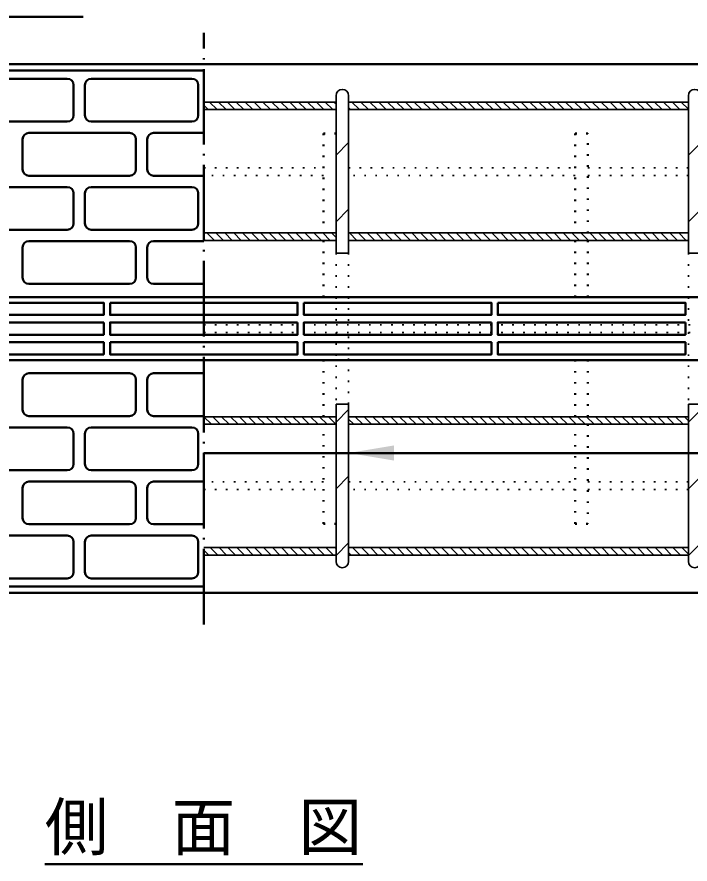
# Model space of a CAD drawing. Units: millimetres, scale not verified. Extents: x -2102 to 2102, y -1485 to 1485.
# Drawn here: x 667 to 1202, y 279 to 952 of the extents above; entities that cross this region are included whole.
import ezdxf
from ezdxf.enums import TextEntityAlignment as Align

# ---------------------------------------------------------------- set-up
doc = ezdxf.new("R2010")
doc.units = ezdxf.units.MM
doc.header["$LTSCALE"] = 5
doc.linetypes.add('DOTTED', pattern=[1.75, 0.25, -1.5])
doc.linetypes.add('LONG_DASHED_DOTTED', pattern=[15.25, 12, -1.5, 0.25, -1.5])
doc.layers.add('0-0_V-nasSTD', color=7, linetype='Continuous', lineweight=35)
doc.layers.add('0-1_0', color=7, linetype='Continuous', lineweight=50)
doc.styles.add('ＭＳ ゴシック', font='')
doc.styles.get('ＭＳ ゴシック').set_extended_font_data('MS Gothic')

msp = doc.modelspace()

# ---------------------------------------------------------------- linework, layer by layer
at = {"layer": '0-0_V-nasSTD'}
for p, q in [((920.314, 889.351), (920.314, 764.351)), ((930.314, 889.351), (930.314, 764.351)), ((1200.314, 889.351), (1200.314, 764.351)), ((815.314, 884.351), (920.314, 884.351)), ((815.314, 884.351), (815.314, 884.351)), ((815.314, 881.816), (818.778, 878.351)), ((819.849, 884.351), (825.849, 878.351)), ((826.92, 884.351), (832.92, 878.351)), ((833.991, 884.351), (839.991, 878.351)), ((841.063, 884.351), (847.063, 878.351)), ((848.134, 884.351), (854.134, 878.351)), ((855.205, 884.351), (861.205, 878.351)), ((862.276, 884.351), (868.276, 878.351)), ((869.347, 884.351), (875.347, 878.351)), ((876.418, 884.351), (882.418, 878.351)), ((883.489, 884.351), (889.489, 878.351)), ((890.56, 884.351), (896.56, 878.351)), ((897.631, 884.351), (903.631, 878.351)), ((904.702, 884.351), (910.702, 878.351)), ((911.773, 884.351), (917.773, 878.351)), ((918.844, 884.351), (920.314, 882.882)), ((930.314, 884.351), (1200.314, 884.351)), ((932.986, 884.351), (938.986, 878.351)), ((940.058, 884.351), (946.058, 878.351)), ((947.129, 884.351), (953.129, 878.351)), ((954.2, 884.351), (960.2, 878.351)), ((961.271, 884.351), (967.271, 878.351)), ((968.342, 884.351), (974.342, 878.351)), ((975.413, 884.351), (981.413, 878.351)), ((982.484, 884.351), (988.484, 878.351)), ((989.555, 884.351), (995.555, 878.351)), ((996.626, 884.351), (1002.626, 878.351)), ((1003.697, 884.351), (1009.697, 878.351)), ((1010.768, 884.351), (1016.768, 878.351)), ((1017.839, 884.351), (1023.839, 878.351)), ((1024.91, 884.351), (1030.91, 878.351)), ((1031.981, 884.351), (1037.981, 878.351)), ((1039.052, 884.351), (1045.052, 878.351)), ((1046.124, 884.351), (1052.124, 878.351)), ((1053.195, 884.351), (1059.195, 878.351)), ((1060.266, 884.351), (1066.266, 878.351)), ((1067.337, 884.351), (1073.337, 878.351)), ((1074.408, 884.351), (1080.408, 878.351)), ((1081.479, 884.351), (1087.479, 878.351)), ((1088.55, 884.351), (1094.55, 878.351)), ((1095.621, 884.351), (1101.621, 878.351)), ((1102.692, 884.351), (1108.692, 878.351)), ((1109.763, 884.351), (1115.763, 878.351)), ((1116.834, 884.351), (1122.834, 878.351)), ((1123.905, 884.351), (1129.905, 878.351)), ((1130.976, 884.351), (1136.976, 878.351)), ((1138.047, 884.351), (1144.047, 878.351)), ((1145.118, 884.351), (1151.118, 878.351)), ((1152.19, 884.351), (1158.19, 878.351)), ((1159.261, 884.351), (1165.261, 878.351)), ((1166.332, 884.351), (1172.332, 878.351)), ((1173.403, 884.351), (1179.403, 878.351)), ((1180.474, 884.351), (1186.474, 878.351)), ((1187.545, 884.351), (1193.545, 878.351)), ((1194.616, 884.351), (1200.314, 878.653)), ((815.314, 878.351), (920.314, 878.351)), ((815.314, 878.351), (815.314, 878.351)), ((930.314, 879.953), (931.915, 878.351)), ((930.314, 878.351), (1200.314, 878.351)), ((920.314, 842.266), (930.314, 852.266)), ((1200.314, 842.266), (1210.314, 852.266)), ((920.314, 789.233), (930.314, 799.233)), ((1200.314, 789.233), (1210.314, 799.233)), ((815.314, 780.351), (920.314, 780.351)), ((815.314, 780.351), (815.314, 780.351)), ((815.314, 775.75), (816.712, 774.351)), ((815.314, 774.351), (920.314, 774.351)), ((815.314, 774.351), (815.314, 774.351)), ((817.783, 780.351), (823.783, 774.351)), ((824.854, 780.351), (830.854, 774.351)), ((831.925, 780.351), (837.925, 774.351)), ((838.997, 780.351), (844.997, 774.351)), ((846.068, 780.351), (852.068, 774.351)), ((853.139, 780.351), (859.139, 774.351)), ((860.21, 780.351), (866.21, 774.351)), ((867.281, 780.351), (873.281, 774.351)), ((874.352, 780.351), (880.352, 774.351)), ((881.423, 780.351), (887.423, 774.351)), ((888.494, 780.351), (894.494, 774.351)), ((895.565, 780.351), (901.565, 774.351)), ((902.636, 780.351), (908.636, 774.351)), ((909.707, 780.351), (915.707, 774.351)), ((916.778, 780.351), (920.314, 776.816)), ((930.314, 780.351), (1200.314, 780.351)), ((930.314, 774.351), (1200.314, 774.351)), ((930.92, 780.351), (936.92, 774.351)), ((937.991, 780.351), (943.991, 774.351)), ((945.063, 780.351), (951.063, 774.351)), ((952.134, 780.351), (958.134, 774.351)), ((959.205, 780.351), (965.205, 774.351)), ((966.276, 780.351), (972.276, 774.351)), ((973.347, 780.351), (979.347, 774.351)), ((980.418, 780.351), (986.418, 774.351)), ((987.489, 780.351), (993.489, 774.351)), ((994.56, 780.351), (1000.56, 774.351)), ((1001.631, 780.351), (1007.631, 774.351)), ((1008.702, 780.351), (1014.702, 774.351)), ((1015.773, 780.351), (1021.773, 774.351)), ((1022.844, 780.351), (1028.844, 774.351)), ((1029.915, 780.351), (1035.915, 774.351)), ((1036.986, 780.351), (1042.986, 774.351)), ((1044.058, 780.351), (1050.058, 774.351)), ((1051.129, 780.351), (1057.129, 774.351)), ((1058.2, 780.351), (1064.2, 774.351)), ((1065.271, 780.351), (1071.271, 774.351)), ((1072.342, 780.351), (1078.342, 774.351)), ((1079.413, 780.351), (1085.413, 774.351)), ((1086.484, 780.351), (1092.484, 774.351)), ((1093.555, 780.351), (1099.555, 774.351)), ((1100.626, 780.351), (1106.626, 774.351)), ((1107.697, 780.351), (1113.697, 774.351)), ((1114.768, 780.351), (1120.768, 774.351)), ((1121.839, 780.351), (1127.839, 774.351)), ((1128.91, 780.351), (1134.91, 774.351)), ((1135.981, 780.351), (1141.981, 774.351)), ((1143.052, 780.351), (1149.052, 774.351)), ((1150.124, 780.351), (1156.124, 774.351)), ((1157.195, 780.351), (1163.195, 774.351)), ((1164.266, 780.351), (1170.266, 774.351)), ((1171.337, 780.351), (1177.337, 774.351)), ((1178.408, 780.351), (1184.408, 774.351)), ((1185.479, 780.351), (1191.479, 774.351)), ((1192.55, 780.351), (1198.55, 774.351)), ((1199.621, 780.351), (1200.314, 779.658)), ((920.314, 764.351), (930.314, 764.351)), ((1200.314, 764.351), (1210.314, 764.351)), ((920.314, 644.351), (920.314, 519.351)), ((920.314, 644.351), (930.314, 644.351)), ((920.314, 630.134), (930.314, 640.134)), ((930.314, 644.351), (930.314, 519.351)), ((1200.314, 644.351), (1200.314, 519.351)), ((1200.314, 644.351), (1210.314, 644.351)), ((1200.314, 630.134), (1210.314, 640.134)), ((815.314, 634.351), (920.314, 634.351)), ((815.314, 634.351), (815.314, 634.351)), ((815.314, 634.328), (821.291, 628.351)), ((822.362, 634.351), (828.362, 628.351)), ((829.433, 634.351), (835.433, 628.351)), ((836.504, 634.351), (842.504, 628.351)), ((843.575, 634.351), (849.575, 628.351)), ((850.646, 634.351), (856.646, 628.351)), ((857.717, 634.351), (863.717, 628.351)), ((864.788, 634.351), (870.788, 628.351)), ((871.859, 634.351), (877.859, 628.351)), ((878.931, 634.351), (884.931, 628.351)), ((886.002, 634.351), (892.002, 628.351)), ((893.073, 634.351), (899.073, 628.351)), ((900.144, 634.351), (906.144, 628.351)), ((907.215, 634.351), (913.215, 628.351)), ((914.286, 634.351), (920.286, 628.351)), ((930.314, 634.351), (1200.314, 634.351)), ((935.499, 634.351), (941.499, 628.351)), ((942.57, 634.351), (948.57, 628.351)), ((949.641, 634.351), (955.641, 628.351)), ((956.712, 634.351), (962.712, 628.351)), ((963.783, 634.351), (969.783, 628.351)), ((970.854, 634.351), (976.854, 628.351)), ((977.925, 634.351), (983.925, 628.351)), ((984.997, 634.351), (990.997, 628.351)), ((992.068, 634.351), (998.068, 628.351)), ((999.139, 634.351), (1005.139, 628.351)), ((1006.21, 634.351), (1012.21, 628.351)), ((1013.281, 634.351), (1019.281, 628.351)), ((1020.352, 634.351), (1026.352, 628.351)), ((1027.423, 634.351), (1033.423, 628.351)), ((1034.494, 634.351), (1040.494, 628.351)), ((1041.565, 634.351), (1047.565, 628.351)), ((1048.636, 634.351), (1054.636, 628.351)), ((1055.707, 634.351), (1061.707, 628.351)), ((1062.778, 634.351), (1068.778, 628.351)), ((1069.849, 634.351), (1075.849, 628.351)), ((1076.92, 634.351), (1082.92, 628.351)), ((1083.991, 634.351), (1089.991, 628.351)), ((1091.063, 634.351), (1097.063, 628.351)), ((1098.134, 634.351), (1104.134, 628.351)), ((1105.205, 634.351), (1111.205, 628.351)), ((1112.276, 634.351), (1118.276, 628.351)), ((1119.347, 634.351), (1125.347, 628.351)), ((1126.418, 634.351), (1132.418, 628.351)), ((1133.489, 634.351), (1139.489, 628.351)), ((1140.56, 634.351), (1146.56, 628.351)), ((1147.631, 634.351), (1153.631, 628.351)), ((1154.702, 634.351), (1160.702, 628.351)), ((1161.773, 634.351), (1167.773, 628.351)), ((1168.844, 634.351), (1174.844, 628.351)), ((1175.915, 634.351), (1181.915, 628.351)), ((1182.986, 634.351), (1188.986, 628.351)), ((1190.058, 634.351), (1196.058, 628.351)), ((1197.129, 634.351), (1200.314, 631.166)), ((815.314, 628.351), (920.314, 628.351)), ((815.314, 628.351), (815.314, 628.351)), ((930.314, 632.465), (934.428, 628.351)), ((930.314, 628.351), (1200.314, 628.351)), ((920.314, 577.101), (930.314, 587.101)), ((1200.314, 577.101), (1210.314, 587.101)), ((815.314, 544.759), (815.314, 544.759)), ((920.314, 524.068), (930.314, 534.068)), ((1200.314, 524.068), (1210.314, 534.068)), ((815.314, 530.351), (920.314, 530.351)), ((815.314, 530.351), (815.314, 530.351)), ((815.314, 528.262), (819.225, 524.351)), ((820.296, 530.351), (826.296, 524.351)), ((827.367, 530.351), (833.367, 524.351)), ((834.438, 530.351), (840.438, 524.351)), ((841.509, 530.351), (847.509, 524.351)), ((848.58, 530.351), (854.58, 524.351)), ((855.651, 530.351), (861.651, 524.351)), ((862.722, 530.351), (868.722, 524.351)), ((869.793, 530.351), (875.793, 524.351)), ((876.865, 530.351), (882.865, 524.351)), ((883.936, 530.351), (889.936, 524.351)), ((891.007, 530.351), (897.007, 524.351)), ((898.078, 530.351), (904.078, 524.351)), ((905.149, 530.351), (911.149, 524.351)), ((912.22, 530.351), (918.22, 524.351)), ((919.291, 530.351), (920.314, 529.328)), ((930.314, 530.351), (1200.314, 530.351)), ((930.314, 526.399), (932.362, 524.351)), ((933.433, 530.351), (939.433, 524.351)), ((940.504, 530.351), (946.504, 524.351)), ((947.575, 530.351), (953.575, 524.351)), ((954.646, 530.351), (960.646, 524.351)), ((961.717, 530.351), (967.717, 524.351)), ((968.788, 530.351), (974.788, 524.351)), ((975.859, 530.351), (981.859, 524.351)), ((982.931, 530.351), (988.931, 524.351)), ((990.002, 530.351), (996.002, 524.351)), ((997.073, 530.351), (1003.073, 524.351)), ((1004.144, 530.351), (1010.144, 524.351)), ((1011.215, 530.351), (1017.215, 524.351)), ((1018.286, 530.351), (1024.286, 524.351)), ((1025.357, 530.351), (1031.357, 524.351)), ((1032.428, 530.351), (1038.428, 524.351)), ((1039.499, 530.351), (1045.499, 524.351)), ((1046.57, 530.351), (1052.57, 524.351)), ((1053.641, 530.351), (1059.641, 524.351)), ((1060.712, 530.351), (1066.712, 524.351)), ((1067.783, 530.351), (1073.783, 524.351)), ((1074.854, 530.351), (1080.854, 524.351)), ((1081.925, 530.351), (1087.925, 524.351)), ((1088.997, 530.351), (1094.997, 524.351)), ((1096.068, 530.351), (1102.068, 524.351)), ((1103.139, 530.351), (1109.139, 524.351)), ((1110.21, 530.351), (1116.21, 524.351)), ((1117.281, 530.351), (1123.281, 524.351)), ((1124.352, 530.351), (1130.352, 524.351)), ((1131.423, 530.351), (1137.423, 524.351)), ((1138.494, 530.351), (1144.494, 524.351)), ((1145.565, 530.351), (1151.565, 524.351)), ((1152.636, 530.351), (1158.636, 524.351)), ((1159.707, 530.351), (1165.707, 524.351)), ((1166.778, 530.351), (1172.778, 524.351)), ((1173.849, 530.351), (1179.849, 524.351)), ((1180.92, 530.351), (1186.92, 524.351)), ((1187.991, 530.351), (1193.991, 524.351)), ((1195.063, 530.351), (1200.314, 525.1)), ((815.314, 524.351), (920.314, 524.351)), ((815.314, 524.351), (815.314, 524.351)), ((930.314, 524.351), (1200.314, 524.351))]:
    msp.add_line(p, q, dxfattribs=at)
at = {"layer": '0-0_V-nasSTD', "linetype": 'DOTTED', "lineweight": 50}
for p, q in [((910.314, 859.351), (910.314, 780.351)), ((920.314, 859.351), (910.314, 859.351)), ((1110.314, 859.351), (1110.314, 780.351)), ((910.314, 774.351), (910.314, 729.351)), ((1110.314, 774.351), (1110.314, 729.351)), ((1120.314, 729.351), (1120.314, 774.351)), ((910.314, 634.351), (910.314, 679.351)), ((1110.314, 634.351), (1110.314, 679.351)), ((1120.314, 679.351), (1120.314, 634.351)), ((910.314, 549.351), (910.314, 628.351)), ((1110.314, 549.351), (1110.314, 628.351)), ((920.314, 549.351), (910.314, 549.351))]:
    msp.add_line(p, q, dxfattribs=at)
at = {"layer": '0-0_V-nasSTD', "linetype": 'DOTTED'}
for p, q in [((815.314, 832.066), (910.314, 832.066)), ((930.314, 832.066), (1110.314, 832.066)), ((1120.314, 832.066), (1200.314, 832.066)), ((910.314, 826.066), (815.314, 826.066)), ((1110.314, 826.066), (930.314, 826.066)), ((1200.314, 826.066), (1120.314, 826.066)), ((920.314, 764.351), (920.314, 707.351)), ((930.314, 764.351), (930.314, 707.351)), ((1200.314, 764.351), (1200.314, 707.351)), ((815.314, 707.351), (1790.314, 707.351)), ((815.314, 701.351), (1790.314, 701.351)), ((920.314, 701.351), (920.314, 644.351)), ((930.314, 644.351), (930.314, 701.351)), ((1200.314, 701.351), (1200.314, 644.351)), ((910.314, 582.636), (815.314, 582.636)), ((930.314, 582.636), (1110.314, 582.636)), ((1120.314, 582.636), (1200.314, 582.636)), ((815.314, 576.636), (910.314, 576.636)), ((1110.314, 576.636), (930.314, 576.636)), ((1200.314, 576.636), (1120.314, 576.636))]:
    msp.add_line(p, q, dxfattribs=at)
at = {"layer": '0-0_V-nasSTD', "lineweight": 50}
msp.add_line((815.314, 605.493), (1918.314, 605.493), dxfattribs=at)
at = {"layer": '0-0_V-nasSTD', "linetype": 'DOTTED', "lineweight": 50}
for points in [[(1120.314, 780.351), (1120.314, 859.351), (1110.314, 859.351)], [(1120.314, 628.351), (1120.314, 549.351), (1110.314, 549.351)]]:
    msp.add_lwpolyline(points, dxfattribs=at)
at = {"layer": '0-0_V-nasSTD'}
for centre, start, end in [((925.314, 889.351), 0, 180), ((1205.314, 889.351), 0, 180), ((925.314, 519.351), 180, 0), ((1205.314, 519.351), 180, 0)]:
    msp.add_arc(centre, 5, start, end, dxfattribs=at)
msp.add_solid([(930.314, 605.493), (966.314, 599.493), (966.314, 611.493)], dxfattribs=at)
at = {"layer": '0-1_0', "linetype": 'LONG_DASHED_DOTTED'}
msp.add_line((815.314, 469.351), (815.314, 939.351), dxfattribs=at)
at = {"layer": '0-1_0'}
for p, q in [((1815.314, 914.351), (-184.686, 914.351)), ((-184.686, 909.351), (815.314, 909.351)), ((626.814, 902.851), (706.814, 902.851)), ((725.814, 902.851), (805.814, 902.851)), ((711.814, 897.851), (711.814, 873.851)), ((720.814, 897.851), (720.814, 873.851)), ((810.814, 897.851), (810.814, 873.851)), ((626.814, 868.851), (706.814, 868.851)), ((725.814, 868.851), (805.814, 868.851)), ((671.314, 830.851), (671.314, 854.851)), ((676.314, 859.851), (756.314, 859.851)), ((761.314, 854.851), (761.314, 830.851)), ((770.314, 830.851), (770.314, 854.851)), ((775.314, 859.851), (815.314, 859.851)), ((676.314, 825.851), (756.314, 825.851)), ((775.314, 825.851), (815.314, 825.851)), ((626.814, 816.851), (706.814, 816.851)), ((725.814, 816.851), (805.814, 816.851)), ((711.814, 811.851), (711.814, 787.851)), ((720.814, 811.851), (720.814, 787.851)), ((810.814, 811.851), (810.814, 787.851)), ((626.814, 782.851), (706.814, 782.851)), ((725.814, 782.851), (805.814, 782.851)), ((671.314, 744.851), (671.314, 768.851)), ((676.314, 773.851), (756.314, 773.851)), ((761.314, 768.851), (761.314, 744.851)), ((770.314, 744.851), (770.314, 768.851)), ((775.314, 773.851), (815.314, 773.851)), ((676.314, 739.851), (756.314, 739.851)), ((775.314, 739.851), (815.314, 739.851)), ((1813.814, 729.351), (-183.186, 729.351)), ((-183.186, 679.351), (1813.814, 679.351)), ((676.314, 668.851), (756.314, 668.851)), ((775.314, 668.851), (815.314, 668.851)), ((671.314, 663.851), (671.314, 639.851)), ((761.314, 639.851), (761.314, 663.851)), ((770.314, 663.851), (770.314, 639.851)), ((676.314, 634.851), (756.314, 634.851)), ((775.314, 634.851), (815.314, 634.851)), ((626.814, 625.851), (706.814, 625.851)), ((711.814, 596.851), (711.814, 620.851)), ((720.814, 596.851), (720.814, 620.851)), ((725.814, 625.851), (805.814, 625.851)), ((810.814, 596.851), (810.814, 620.851)), ((626.814, 591.851), (706.814, 591.851)), ((725.814, 591.851), (805.814, 591.851)), ((676.314, 582.851), (756.314, 582.851)), ((775.314, 582.851), (815.314, 582.851)), ((671.314, 577.851), (671.314, 553.851)), ((761.314, 553.851), (761.314, 577.851)), ((770.314, 577.851), (770.314, 553.851)), ((676.314, 548.851), (756.314, 548.851)), ((775.314, 548.851), (815.314, 548.851)), ((626.814, 539.851), (706.814, 539.851)), ((725.814, 539.851), (805.814, 539.851)), ((711.814, 510.851), (711.814, 534.851)), ((720.814, 510.851), (720.814, 534.851)), ((810.814, 510.851), (810.814, 534.851)), ((626.814, 505.851), (706.814, 505.851)), ((725.814, 505.851), (805.814, 505.851)), ((-184.686, 499.351), (815.314, 499.351)), ((-184.686, 494.351), (1815.314, 494.351)), ((688.91, 278.89), (941.717, 278.89))]:
    msp.add_line(p, q, dxfattribs=at)
msp.add_lwpolyline([(45.314, 729.351), (183.774, 951.991), (719.294, 951.991)], dxfattribs=at)
for points in [[(586.814, 724.851), (586.814, 715.251), (735.814, 715.251), (735.814, 724.851)], [(740.814, 724.851), (740.814, 715.251), (889.814, 715.251), (889.814, 724.851)], [(894.814, 724.851), (894.814, 715.251), (1043.814, 715.251), (1043.814, 724.851)], [(1048.814, 724.851), (1048.814, 715.251), (1197.814, 715.251), (1197.814, 724.851)], [(735.814, 709.251), (735.814, 699.451), (586.814, 699.451), (586.814, 709.251)], [(889.814, 709.251), (889.814, 699.451), (740.814, 699.451), (740.814, 709.251)], [(1043.814, 709.251), (1043.814, 699.451), (894.814, 699.451), (894.814, 709.251)], [(1197.814, 709.251), (1197.814, 699.451), (1048.814, 699.451), (1048.814, 709.251)], [(586.814, 693.451), (586.814, 683.851), (735.814, 683.851), (735.814, 693.451)], [(740.814, 693.451), (740.814, 683.851), (889.814, 683.851), (889.814, 693.451)], [(894.814, 693.451), (894.814, 683.851), (1043.814, 683.851), (1043.814, 693.451)], [(1048.814, 693.451), (1048.814, 683.851), (1197.814, 683.851), (1197.814, 693.451)]]:
    msp.add_lwpolyline(points, close=True, dxfattribs=at)
for centre, start, end in [((706.814, 897.851), 0, 90), ((725.814, 897.851), 90, 180), ((805.814, 897.851), 0, 90), ((706.814, 873.851), 270, 0), ((725.814, 873.851), 180, 270), ((805.814, 873.851), 270, 0), ((676.314, 854.851), 90, 180), ((756.314, 854.851), 0, 90), ((775.314, 854.851), 90, 180), ((676.314, 830.851), 180, 270), ((756.314, 830.851), 270, 0), ((775.314, 830.851), 180, 270), ((706.814, 811.851), 0, 90), ((725.814, 811.851), 90, 180), ((805.814, 811.851), 0, 90), ((706.814, 787.851), 270, 0), ((725.814, 787.851), 180, 270), ((805.814, 787.851), 270, 0), ((676.314, 768.851), 90, 180), ((756.314, 768.851), 0, 90), ((775.314, 768.851), 90, 180), ((676.314, 744.851), 180, 270), ((756.314, 744.851), 270, 0), ((775.314, 744.851), 180, 270), ((676.314, 663.851), 90, 180), ((756.314, 663.851), 0, 90), ((775.314, 663.851), 90, 180), ((676.314, 639.851), 180, 270), ((756.314, 639.851), 270, 0), ((775.314, 639.851), 180, 270), ((706.814, 620.851), 0, 90), ((725.814, 620.851), 90, 180), ((805.814, 620.851), 0, 90), ((706.814, 596.851), 270, 0), ((725.814, 596.851), 180, 270), ((805.814, 596.851), 270, 0), ((676.314, 577.851), 90, 180), ((756.314, 577.851), 0, 90), ((775.314, 577.851), 90, 180), ((676.314, 553.851), 180, 270), ((756.314, 553.851), 270, 0), ((775.314, 553.851), 180, 270), ((706.814, 534.851), 0, 90), ((725.814, 534.851), 90, 180), ((805.814, 534.851), 0, 90), ((706.814, 510.851), 270, 0), ((725.814, 510.851), 180, 270), ((805.814, 510.851), 270, 0)]:
    msp.add_arc(centre, 5, start, end, dxfattribs=at)

# ---------------------------------------------------------------- texts
at = {"layer": '0-0_V-nasSTD', "style": 'ＭＳ ゴシック'}
msp.add_text('側\u3000面\u3000図', height=36.95, dxfattribs=at).set_placement((688.91, 278.89), align=Align.BOTTOM_LEFT)

doc.saveas('drawing.dxf')
